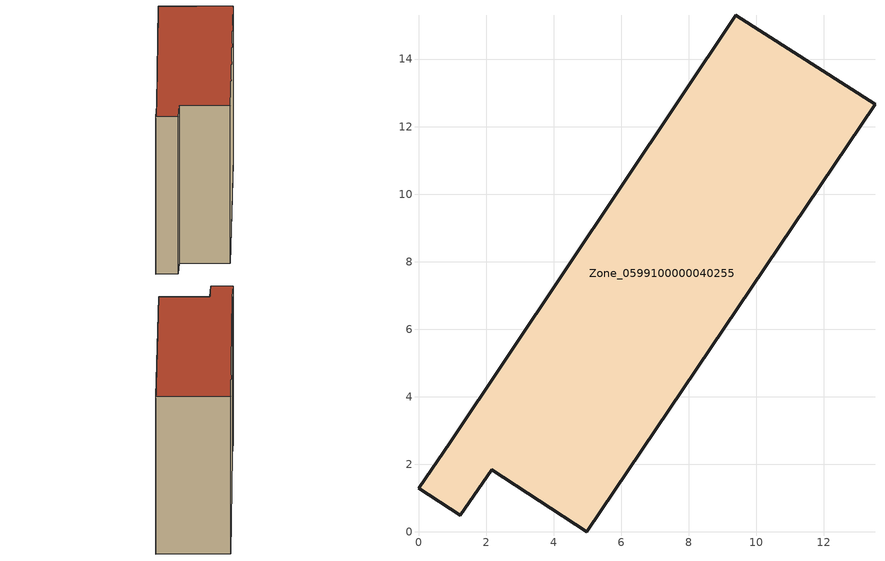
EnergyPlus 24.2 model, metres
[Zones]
Zone_0599100000040255
 floor ground (C_G): 9.4,15.3 13.52,12.66 4.98,0 2.17,1.84 1.23,0.49 0,1.29 0.94,2.65 z0
 wall outside (C_F): 1.23,0.49 2.17,1.84 4.98,0 13.52,12.66 9.4,15.3 0.94,2.65 0,1.29 1.23,0.49 z0:11.42
 roof outside (C_R): 9.4,15.3 0.94,2.65 0,1.29 1.23,0.49 2.17,1.84 4.98,0 13.52,12.66 z11.42
[BUILDING]
Pand.0599100000040255: North Axis=0; Terrain=City; Loads Convergence Tolerance Value=0.04; Temperature Convergence Tolerance Value=0.4; Solar Distribution=FullExterior; Maximum Number of Warmup Days=25; Minimum Number of Warmup Days=1
[Site:Location]
Rotterdam.The.Hague.AP_ZH_NLD Design_Conditions: Latitude=51.96; Longitude=4.45; Time Zone=1; Elevation=-4.5
[SITE:GROUNDTEMPERATURE:BUILDINGSURFACE]
18, 18, 18, 18, 18, 18, 18, 18, 18, 18, 18, 18
[MATERIAL] Thermal Absorptance=0.9; Solar Absorptance=0.7; Visible Absorptance=0.7
Name | Roughness | Thickness | Conductivity | Density | Specific Heat
G.TI.1946 | MediumSmooth | 0.15 | 1 | 540 | 1210
F.TI.1946 | Rough | 0.3 | 0.857143 | 1920 | 840
R.TI.1946 | MediumRough | 0.2 | 0.1 | 1500 | 1000
[CONSTRUCTION]
C_G: G.TI.1946
C_F: F.TI.1946
C_R: R.TI.1946
[ZONE]
Zone_0599100000040255: Type=1; Multiplier=1; Ceiling Height=Autocalculate; Volume=Autocalculate; Floor Area=autocalculate; Part of Total Floor Area=Yes
[ZONEINFILTRATION:DESIGNFLOWRATE]
Infil_Zone_0599100000040255: Zone or ZoneList or Space or SpaceList=Zone_0599100000040255; Schedule=AlwaysOn; Design Flow Rate Calculation Method=Flow/Area; Flow Rate per Floor Area=0.003; Constant Term Coefficient=1; Temperature Term Coefficient=0; Velocity Term Coefficient=0; Velocity Squared Term Coefficient=0
[HVACTEMPLATE:ZONE:IDEALLOADSAIRSYSTEM]
Zone_0599100000040255: Maximum Heating Supply Air Temperature=50; Minimum Cooling Supply Air Temperature=13; Maximum Heating Supply Air Humidity Ratio=0.0156; Minimum Cooling Supply Air Humidity Ratio=0.0077; Heating Limit=NoLimit; Cooling Limit=NoLimit; Dehumidification Control Type=ConstantSensibleHeatRatio; Cooling Sensible Heat Ratio=0.7; Dehumidification Setpoint=60; Humidification Control Type=None; Humidification Setpoint=30; Outdoor Air Method=None; Outdoor Air Flow Rate per Person=0.00944; Outdoor Air Flow Rate per Zone Floor Area=0; Outdoor Air Flow Rate per Zone=0; Demand Controlled Ventilation Type=None; Outdoor Air Economizer Type=NoEconomizer; Heat Recovery Type=None; Sensible Heat Recovery Effectiveness=0.7; Latent Heat Recovery Effectiveness=0.65
[ZONECONTROL:THERMOSTAT]
ThermostatControl_Zone_0599100000040255: Zone or ZoneList=Zone_0599100000040255; Control Type Schedule=DualSetpointControlType; Control 1=Thermostat_Zone_0599100000040255; Temperature Difference Between Cutout And Setpoint=0
[THERMOSTATSETPOINT:DUALSETPOINT]
Thermostat_Zone_0599100000040255: Heating Setpoint Temperature Schedule=HeatingSetpoint_Zone_0599100000040255; Cooling Setpoint Temperature Schedule=CoolingSetpoint_Zone_0599100000040255
[SCHEDULE:COMPACT]
HeatingSetpoint_Zone_0599100000040255: Through: 12/31, For: AllDays, Until: 24:00, 21
CoolingSetpoint_Zone_0599100000040255: Through: 12/31, For: AllDays, Until: 24:00, 24
DualSetpointControlType: Through: 12/31, For: AllDays, Until: 24:00, 4
AlwaysOn: Through: 12/31, For: AllDays, Until: 24:00, 1
